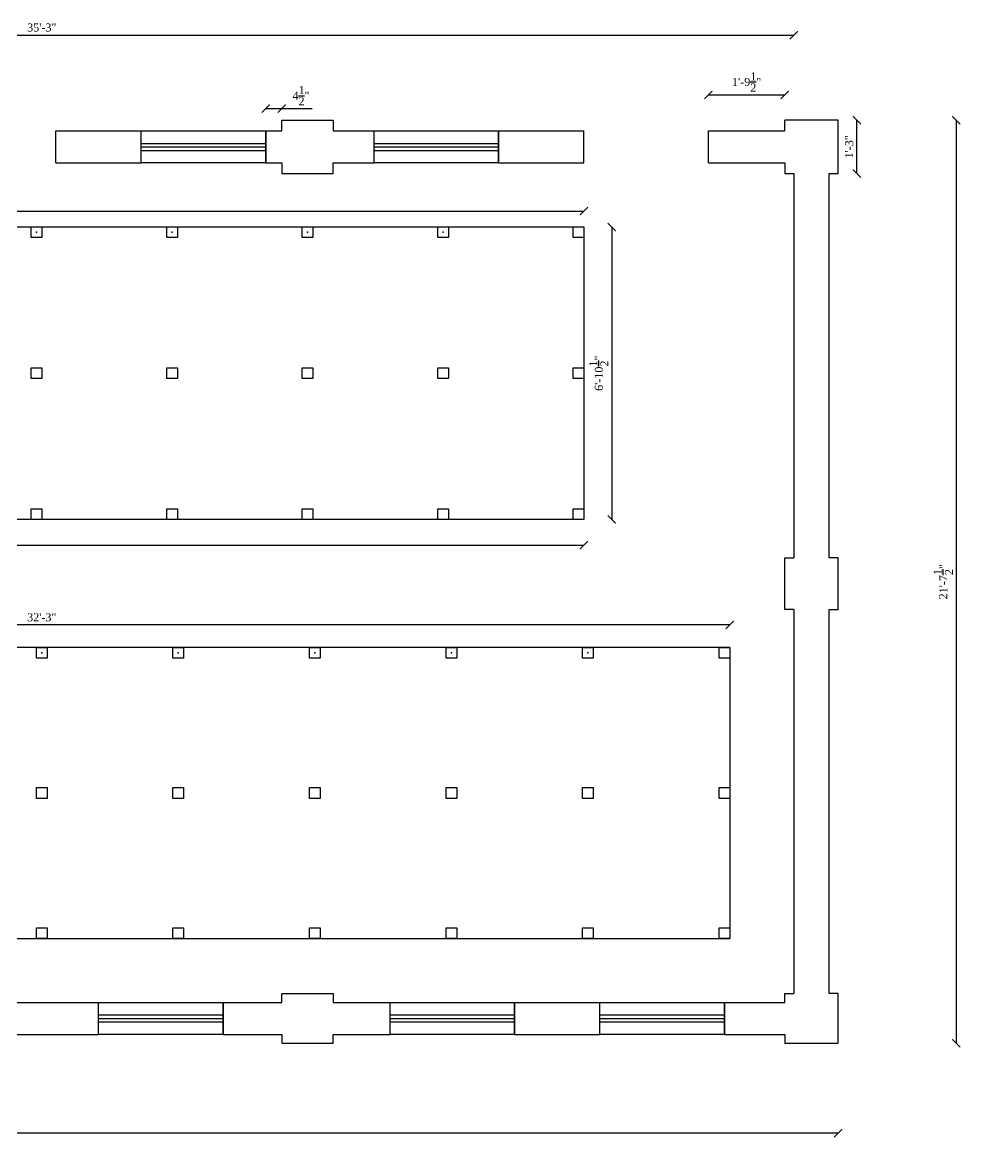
# Model space of a CAD drawing. Header units: inches. Extents: x 62191 to 65120, y -5328 to -3702.
# Drawn here: x 64085.6 to 64349.6, y -4748.9 to -4435.3 of the extents above; entities that cross this region are included whole.
import ezdxf

# ---------------------------------------------------------------- set-up
doc = ezdxf.new("R2010")
doc.units = ezdxf.units.IN
doc.header["$MEASUREMENT"] = 0
doc.layers.add('ELEVATION', color=6, linetype='Continuous', lineweight=30)
doc.styles.get("Standard").update_dxf_attribs({"font": 'times.ttf'})
doc.dimstyles.get("Standard").update_dxf_attribs({"dimtxt": 2.25, "dimasz": 2.25, "dimexe": 0.18, "dimexo": 0.0625, "dimgap": 1, "dimtad": 1, "dimdec": 1, "dimzin": 0, "dimdsep": 46, "dimlunit": 4, "dimtxsty": 'Standard', "dimblk": 'ARCHTICK', "dimcen": 0.09, "dimse1": 1, "dimse2": 1, "dimadec": 0, "dimazin": 0, "dimtfac": 1, "dimtdec": 1, "dimtofl": 0, "dimtmove": 0, "dimatfit": 3, "dimldrblk": 'ARCHTICK', "dimfxl": 1, "dimtolj": 1, "dimtzin": 0, "dimarcsym": 0})

# ---------------------------------------------------------------- blocks, each defined once
blk = doc.blocks.new('_ArchTick')
at = {"color": 0, "linetype": 'ByBlock', "const_width": 0.15}
blk.add_lwpolyline([(-0.5, -0.5), (0.5, 0.5)], dxfattribs=at)
blk = doc.blocks.new('*D699')
at = {"layer": 'Defpoints', "color": 0, "transparency": 16777216}
for p in [(64315.11, -4462.84), (64320.34, -4462.84), (64315.11, -4477.84)]:
    blk.add_point(p, dxfattribs=at)
at = {"layer": 'ELEVATION', "color": 0, "lineweight": -2, "transparency": 16777216}
blk.add_line((64320.34, -4477.84), (64320.34, -4462.84), dxfattribs=at)
at = {"layer": 'ELEVATION', "color": 0, "lineweight": -2, "transparency": 16777216, "xscale": 2.25, "yscale": 2.25, "zscale": 2.25}
for p, rotation in [((64320.34, -4462.84), 90), ((64320.34, -4477.84), 270)]:
    blk.add_blockref('_ArchTick', p, dxfattribs=dict(at, rotation=rotation))
at = {"layer": 'ELEVATION', "color": 0, "transparency": 16777216, "insert": (64318.2, -4470.34), "char_height": 2.25, "attachment_point": 5, "rotation": 90}
blk.add_mtext('\\A1;1\'-3"', dxfattribs=at)
blk = doc.blocks.new('*D702')
at = {"layer": 'Defpoints', "color": 0, "transparency": 16777216}
for p in [(64158.61, -4459.56), (64154.11, -4465.84), (64158.61, -4465.84)]:
    blk.add_point(p, dxfattribs=at)
at = {"layer": 'ELEVATION', "color": 0, "lineweight": -2, "transparency": 16777216}
for p, q in [((64154.11, -4459.56), (64158.61, -4459.56)), ((64158.61, -4459.56), (64167.17, -4459.56))]:
    blk.add_line(p, q, dxfattribs=at)
at = {"layer": 'ELEVATION', "color": 0, "lineweight": -2, "transparency": 16777216, "xscale": 2.25, "yscale": 2.25, "zscale": 2.25, "rotation": 180}
blk.add_blockref('_ArchTick', (64154.11, -4459.56), dxfattribs=at)
at = {"layer": 'ELEVATION', "color": 0, "lineweight": -2, "transparency": 16777216, "xscale": 2.25, "yscale": 2.25, "zscale": 2.25}
blk.add_blockref('_ArchTick', (64158.61, -4459.56), dxfattribs=at)
at = {"layer": 'ELEVATION', "color": 0, "transparency": 16777216, "insert": (64164.01, -4455.94), "char_height": 2.25, "attachment_point": 5}
blk.add_mtext('\\A1;4{\\H1x;\\S1/2;}"', dxfattribs=at)
blk = doc.blocks.new('*D703')
at = {"layer": 'Defpoints', "color": 0, "transparency": 16777216}
for p in [(64300.11, -4455.72), (64278.61, -4465.84), (64300.11, -4465.84)]:
    blk.add_point(p, dxfattribs=at)
at = {"layer": 'ELEVATION', "color": 0, "lineweight": -2, "transparency": 16777216}
blk.add_line((64278.61, -4455.72), (64300.11, -4455.72), dxfattribs=at)
at = {"layer": 'ELEVATION', "color": 0, "lineweight": -2, "transparency": 16777216, "xscale": 2.25, "yscale": 2.25, "zscale": 2.25, "rotation": 180}
blk.add_blockref('_ArchTick', (64278.61, -4455.72), dxfattribs=at)
at = {"layer": 'ELEVATION', "color": 0, "lineweight": -2, "transparency": 16777216, "xscale": 2.25, "yscale": 2.25, "zscale": 2.25}
blk.add_blockref('_ArchTick', (64300.11, -4455.72), dxfattribs=at)
at = {"layer": 'ELEVATION', "color": 0, "transparency": 16777216, "insert": (64289.36, -4452.08), "char_height": 2.25, "attachment_point": 5}
blk.add_mtext('\\A1;1\'-9{\\H1x;\\S1/2;}"', dxfattribs=at)
blk = doc.blocks.new('*D704')
at = {"layer": 'Defpoints', "color": 0, "transparency": 16777216}
for p in [(64315.11, -4462.84), (64315.11, -4722.34), (64348.32, -4722.34)]:
    blk.add_point(p, dxfattribs=at)
at = {"layer": 'ELEVATION', "color": 0, "lineweight": -2, "transparency": 16777216}
blk.add_line((64348.32, -4462.84), (64348.32, -4722.34), dxfattribs=at)
at = {"layer": 'ELEVATION', "color": 0, "lineweight": -2, "transparency": 16777216, "xscale": 2.25, "yscale": 2.25, "zscale": 2.25}
for p, rotation in [((64348.32, -4462.84), 90), ((64348.32, -4722.34), 270)]:
    blk.add_blockref('_ArchTick', p, dxfattribs=dict(at, rotation=rotation))
at = {"layer": 'ELEVATION', "color": 0, "transparency": 16777216, "insert": (64344.68, -4592.59), "char_height": 2.25, "attachment_point": 5, "rotation": 90}
blk.add_mtext('\\A1;21\'-7{\\H1x;\\S1/2;}"', dxfattribs=at)
blk = doc.blocks.new('*D705')
at = {"layer": 'Defpoints', "color": 0, "transparency": 16777216}
for p in [(63732.11, -4722.34), (64315.11, -4722.34), (63732.11, -4747.63)]:
    blk.add_point(p, dxfattribs=at)
at = {"layer": 'ELEVATION', "color": 0, "lineweight": -2, "transparency": 16777216}
blk.add_line((64315.11, -4747.63), (63732.11, -4747.63), dxfattribs=at)
at = {"layer": 'ELEVATION', "color": 0, "lineweight": -2, "transparency": 16777216, "xscale": 2.25, "yscale": 2.25, "zscale": 2.25, "rotation": 180}
blk.add_blockref('_ArchTick', (63732.11, -4747.63), dxfattribs=at)
at = {"layer": 'ELEVATION', "color": 0, "lineweight": -2, "transparency": 16777216, "xscale": 2.25, "yscale": 2.25, "zscale": 2.25}
blk.add_blockref('_ArchTick', (64315.11, -4747.63), dxfattribs=at)
at = {"layer": 'ELEVATION', "color": 0, "transparency": 16777216, "insert": (64023.61, -4745.48), "char_height": 2.25, "attachment_point": 5}
blk.add_mtext('\\A1;48\'-7"', dxfattribs=at)
blk = doc.blocks.new('*D738')
at = {"layer": 'Defpoints', "color": 0, "transparency": 16777216}
for p in [(64302.61, -4438.93), (63879.61, -4492.84), (64302.61, -4492.84)]:
    blk.add_point(p, dxfattribs=at)
at = {"layer": 'ELEVATION', "color": 0, "lineweight": -2, "transparency": 16777216}
blk.add_line((63879.61, -4438.93), (64302.61, -4438.93), dxfattribs=at)
at = {"layer": 'ELEVATION', "color": 0, "lineweight": -2, "transparency": 16777216, "xscale": 2.25, "yscale": 2.25, "zscale": 2.25, "rotation": 180}
blk.add_blockref('_ArchTick', (63879.61, -4438.93), dxfattribs=at)
at = {"layer": 'ELEVATION', "color": 0, "lineweight": -2, "transparency": 16777216, "xscale": 2.25, "yscale": 2.25, "zscale": 2.25}
blk.add_blockref('_ArchTick', (64302.61, -4438.93), dxfattribs=at)
at = {"layer": 'ELEVATION', "color": 0, "transparency": 16777216, "insert": (64091.11, -4436.79), "char_height": 2.25, "attachment_point": 5}
blk.add_mtext('\\A1;35\'-3"', dxfattribs=at)
blk = doc.blocks.new('*D741')
at = {"layer": 'Defpoints', "color": 0, "transparency": 16777216}
for p in [(63897.61, -4492.84), (64243.61, -4492.84), (64243.61, -4582.26)]:
    blk.add_point(p, dxfattribs=at)
at = {"layer": 'ELEVATION', "color": 0, "lineweight": -2, "transparency": 16777216}
blk.add_line((63897.61, -4582.26), (64243.61, -4582.26), dxfattribs=at)
at = {"layer": 'ELEVATION', "color": 0, "lineweight": -2, "transparency": 16777216, "xscale": 2.25, "yscale": 2.25, "zscale": 2.25, "rotation": 180}
blk.add_blockref('_ArchTick', (63897.61, -4582.26), dxfattribs=at)
at = {"layer": 'ELEVATION', "color": 0, "lineweight": -2, "transparency": 16777216, "xscale": 2.25, "yscale": 2.25, "zscale": 2.25}
blk.add_blockref('_ArchTick', (64243.61, -4582.26), dxfattribs=at)
at = {"layer": 'ELEVATION', "color": 0, "transparency": 16777216, "insert": (64070.61, -4580.12), "char_height": 2.25, "attachment_point": 5}
blk.add_mtext('\\A1;28\'-10"', dxfattribs=at)
blk = doc.blocks.new('*D742')
at = {"layer": 'Defpoints', "color": 0, "transparency": 16777216}
for p in [(63897.61, -4604.73), (63897.61, -4611.09), (64284.61, -4611.09)]:
    blk.add_point(p, dxfattribs=at)
at = {"layer": 'ELEVATION', "color": 0, "lineweight": -2, "transparency": 16777216}
blk.add_line((64284.61, -4604.73), (63897.61, -4604.73), dxfattribs=at)
at = {"layer": 'ELEVATION', "color": 0, "lineweight": -2, "transparency": 16777216, "xscale": 2.25, "yscale": 2.25, "zscale": 2.25, "rotation": 180}
blk.add_blockref('_ArchTick', (63897.61, -4604.73), dxfattribs=at)
at = {"layer": 'ELEVATION', "color": 0, "lineweight": -2, "transparency": 16777216, "xscale": 2.25, "yscale": 2.25, "zscale": 2.25}
blk.add_blockref('_ArchTick', (64284.61, -4604.73), dxfattribs=at)
at = {"layer": 'ELEVATION', "color": 0, "transparency": 16777216, "insert": (64091.11, -4602.59), "char_height": 2.25, "attachment_point": 5}
blk.add_mtext('\\A1;32\'-3"', dxfattribs=at)
blk = doc.blocks.new('*D743')
at = {"layer": 'Defpoints', "color": 0, "transparency": 16777216}
for p in [(64243.61, -4488.37), (63897.61, -4492.84), (64243.61, -4492.84)]:
    blk.add_point(p, dxfattribs=at)
at = {"layer": 'ELEVATION', "color": 0, "lineweight": -2, "transparency": 16777216}
blk.add_line((63897.61, -4488.37), (64243.61, -4488.37), dxfattribs=at)
at = {"layer": 'ELEVATION', "color": 0, "lineweight": -2, "transparency": 16777216, "xscale": 2.25, "yscale": 2.25, "zscale": 2.25, "rotation": 180}
blk.add_blockref('_ArchTick', (63897.61, -4488.37), dxfattribs=at)
at = {"layer": 'ELEVATION', "color": 0, "lineweight": -2, "transparency": 16777216, "xscale": 2.25, "yscale": 2.25, "zscale": 2.25}
blk.add_blockref('_ArchTick', (64243.61, -4488.37), dxfattribs=at)
at = {"layer": 'ELEVATION', "color": 0, "transparency": 16777216, "insert": (64070.61, -4486.23), "char_height": 2.25, "attachment_point": 5}
blk.add_mtext('\\A1;28\'-10"', dxfattribs=at)
blk = doc.blocks.new('*D744')
at = {"layer": 'Defpoints', "color": 0, "transparency": 16777216}
for p in [(64243.61, -4492.84), (64243.61, -4575.09), (64251.42, -4575.09)]:
    blk.add_point(p, dxfattribs=at)
at = {"layer": 'ELEVATION', "color": 0, "lineweight": -2, "transparency": 16777216}
blk.add_line((64251.42, -4492.84), (64251.42, -4575.09), dxfattribs=at)
at = {"layer": 'ELEVATION', "color": 0, "lineweight": -2, "transparency": 16777216, "xscale": 2.25, "yscale": 2.25, "zscale": 2.25}
for p, rotation in [((64251.42, -4492.84), 90), ((64251.42, -4575.09), 270)]:
    blk.add_blockref('_ArchTick', p, dxfattribs=dict(at, rotation=rotation))
at = {"layer": 'ELEVATION', "color": 0, "transparency": 16777216, "insert": (64247.78, -4533.97), "char_height": 2.25, "attachment_point": 5, "rotation": 90}
blk.add_mtext('\\A1;6\'-10{\\H1x;\\S1/2;}"', dxfattribs=at)

msp = doc.modelspace()

# ---------------------------------------------------------------- linework, layer by layer
at = {"layer": 'ELEVATION'}
for p, q in [((64158.61, -4465.84), (64158.61, -4462.84)), ((64158.61, -4462.84), (64173.11, -4462.84)), ((64173.11, -4462.84), (64173.11, -4465.84)), ((64315.11, -4462.84), (64300.11, -4462.84)), ((64300.11, -4465.84), (64300.11, -4462.84)), ((64315.11, -4477.84), (64315.11, -4462.84)), ((64095.11, -4465.84), (64119.11, -4465.84)), ((64095.11, -4474.84), (64095.11, -4465.84)), ((64119.11, -4474.84), (64119.11, -4465.84)), ((64154.11, -4465.84), (64158.61, -4465.84)), ((64154.11, -4474.84), (64154.11, -4465.84)), ((64173.11, -4465.84), (64184.61, -4465.84)), ((64184.61, -4474.84), (64184.61, -4465.84)), ((64219.61, -4465.84), (64243.61, -4465.84)), ((64219.61, -4474.84), (64219.61, -4465.84)), ((64243.61, -4474.84), (64243.61, -4465.84)), ((64278.61, -4465.84), (64300.11, -4465.84)), ((64278.61, -4474.84), (64278.61, -4465.84)), ((64119.11, -4469.34), (64154.11, -4469.34)), ((64119.11, -4470.34), (64154.11, -4470.34)), ((64119.11, -4470.34), (64154.11, -4470.34)), ((64184.61, -4469.34), (64219.61, -4469.34)), ((64184.61, -4470.34), (64219.61, -4470.34)), ((64119.11, -4471.34), (64154.11, -4471.34)), ((64184.61, -4471.34), (64219.61, -4471.34)), ((64095.11, -4474.84), (64119.11, -4474.84)), ((64154.11, -4474.84), (64158.61, -4474.84)), ((64158.61, -4474.84), (64158.61, -4477.84)), ((64173.11, -4474.84), (64184.61, -4474.84)), ((64173.11, -4477.84), (64173.11, -4474.84)), ((64219.61, -4474.84), (64243.61, -4474.84)), ((64278.61, -4474.84), (64300.11, -4474.84)), ((64300.11, -4474.84), (64300.11, -4477.84)), ((64158.61, -4477.84), (64173.11, -4477.84)), ((64300.11, -4477.84), (64302.61, -4477.84)), ((64302.61, -4477.84), (64302.61, -4585.84)), ((64312.61, -4585.84), (64312.61, -4477.84)), ((64312.61, -4477.84), (64315.11, -4477.84)), ((63897.61, -4492.84), (64243.61, -4492.84)), ((64243.61, -4492.84), (64243.61, -4575.09)), ((64243.61, -4575.09), (63897.61, -4575.09)), ((64300.11, -4600.34), (64300.11, -4585.84)), ((64300.11, -4585.84), (64302.61, -4585.84)), ((64315.11, -4585.84), (64312.61, -4585.84)), ((64315.11, -4600.34), (64315.11, -4585.84)), ((64302.61, -4600.34), (64300.11, -4600.34)), ((64302.61, -4600.34), (64302.61, -4708.34)), ((64312.61, -4708.34), (64312.61, -4600.34)), ((64312.61, -4600.34), (64315.11, -4600.34)), ((64284.61, -4611.09), (63897.61, -4611.09)), ((64284.61, -4611.09), (64284.61, -4692.84)), ((63897.61, -4692.84), (64284.61, -4692.84)), ((64158.61, -4710.84), (64158.61, -4708.34)), ((64158.61, -4708.34), (64173.11, -4708.34)), ((64173.11, -4708.34), (64173.11, -4710.84)), ((64300.11, -4710.84), (64300.11, -4708.34)), ((64300.11, -4708.34), (64302.61, -4708.34)), ((64315.11, -4708.34), (64312.61, -4708.34)), ((64315.11, -4722.34), (64315.11, -4708.34)), ((64083.11, -4710.84), (64107.11, -4710.84)), ((64107.11, -4719.84), (64107.11, -4710.84)), ((64142.11, -4710.84), (64158.61, -4710.84)), ((64142.11, -4719.84), (64142.11, -4710.84)), ((64173.11, -4710.84), (64189.11, -4710.84)), ((64189.11, -4719.84), (64189.11, -4710.84)), ((64224.11, -4710.84), (64248.11, -4710.84)), ((64224.11, -4719.84), (64224.11, -4710.84)), ((64248.11, -4719.84), (64248.11, -4710.84)), ((64283.11, -4710.84), (64300.11, -4710.84)), ((64283.11, -4719.84), (64283.11, -4710.84)), ((64107.11, -4714.34), (64142.11, -4714.34)), ((64107.11, -4715.34), (64142.11, -4715.34)), ((64189.11, -4714.34), (64224.11, -4714.34)), ((64189.11, -4715.34), (64224.11, -4715.34)), ((64248.11, -4714.34), (64283.11, -4714.34)), ((64248.11, -4715.34), (64283.11, -4715.34)), ((64248.11, -4715.34), (64283.11, -4715.34)), ((64107.11, -4716.34), (64142.11, -4716.34)), ((64189.11, -4716.34), (64224.11, -4716.34)), ((64248.11, -4716.34), (64283.11, -4716.34)), ((64083.11, -4719.84), (64107.11, -4719.84)), ((64142.11, -4719.84), (64158.61, -4719.84)), ((64158.61, -4719.84), (64158.61, -4722.34)), ((64173.11, -4722.34), (64173.11, -4719.84)), ((64173.11, -4719.84), (64189.11, -4719.84)), ((64224.11, -4719.84), (64248.11, -4719.84)), ((64283.11, -4719.84), (64300.11, -4719.84)), ((64300.11, -4719.84), (64300.11, -4722.34)), ((64158.61, -4722.34), (64173.11, -4722.34)), ((64300.11, -4722.34), (64315.11, -4722.34))]:
    msp.add_line(p, q, dxfattribs=at)
for points in [[(64119.11, -4465.84), (64154.11, -4465.84), (64154.11, -4474.84), (64119.11, -4474.84)], [(64184.61, -4465.84), (64219.61, -4465.84), (64219.61, -4474.84), (64184.61, -4474.84)], [(64088.16, -4492.84), (64091.16, -4492.84), (64091.16, -4495.84), (64088.16, -4495.84)], [(64126.27, -4492.84), (64129.27, -4492.84), (64129.27, -4495.84), (64126.27, -4495.84)], [(64164.38, -4492.84), (64167.38, -4492.84), (64167.38, -4495.84), (64164.38, -4495.84)], [(64202.49, -4492.84), (64205.49, -4492.84), (64205.49, -4495.84), (64202.49, -4495.84)], [(64240.61, -4492.84), (64243.61, -4492.84), (64243.61, -4495.84), (64240.61, -4495.84)], [(64088.16, -4532.47), (64091.16, -4532.47), (64091.16, -4535.47), (64088.16, -4535.47)], [(64126.27, -4532.47), (64129.27, -4532.47), (64129.27, -4535.47), (64126.27, -4535.47)], [(64164.38, -4532.47), (64167.38, -4532.47), (64167.38, -4535.47), (64164.38, -4535.47)], [(64202.49, -4532.47), (64205.49, -4532.47), (64205.49, -4535.47), (64202.49, -4535.47)], [(64240.61, -4532.47), (64243.61, -4532.47), (64243.61, -4535.47), (64240.61, -4535.47)], [(64088.16, -4572.09), (64091.16, -4572.09), (64091.16, -4575.09), (64088.16, -4575.09)], [(64126.27, -4572.09), (64129.27, -4572.09), (64129.27, -4575.09), (64126.27, -4575.09)], [(64164.38, -4572.09), (64167.38, -4572.09), (64167.38, -4575.09), (64164.38, -4575.09)], [(64202.49, -4572.09), (64205.49, -4572.09), (64205.49, -4575.09), (64202.49, -4575.09)], [(64240.61, -4572.09), (64243.61, -4572.09), (64243.61, -4575.09), (64240.61, -4575.09)], [(64089.61, -4611.09), (64092.61, -4611.09), (64092.61, -4614.09), (64089.61, -4614.09)], [(64128.01, -4611.09), (64131.01, -4611.09), (64131.01, -4614.09), (64128.01, -4614.09)], [(64166.41, -4611.09), (64169.41, -4611.09), (64169.41, -4614.09), (64166.41, -4614.09)], [(64204.81, -4611.09), (64207.81, -4611.09), (64207.81, -4614.09), (64204.81, -4614.09)], [(64243.21, -4611.09), (64246.21, -4611.09), (64246.21, -4614.09), (64243.21, -4614.09)], [(64281.61, -4611.09), (64284.61, -4611.09), (64284.61, -4614.09), (64281.61, -4614.09)], [(64089.61, -4650.47), (64092.61, -4650.47), (64092.61, -4653.47), (64089.61, -4653.47)], [(64128.01, -4650.47), (64131.01, -4650.47), (64131.01, -4653.47), (64128.01, -4653.47)], [(64166.41, -4650.47), (64169.41, -4650.47), (64169.41, -4653.47), (64166.41, -4653.47)], [(64204.81, -4650.47), (64207.81, -4650.47), (64207.81, -4653.47), (64204.81, -4653.47)], [(64243.21, -4650.47), (64246.21, -4650.47), (64246.21, -4653.47), (64243.21, -4653.47)], [(64281.61, -4650.47), (64284.61, -4650.47), (64284.61, -4653.47), (64281.61, -4653.47)], [(64089.61, -4689.84), (64092.61, -4689.84), (64092.61, -4692.84), (64089.61, -4692.84)], [(64128.01, -4689.84), (64131.01, -4689.84), (64131.01, -4692.84), (64128.01, -4692.84)], [(64166.41, -4689.84), (64169.41, -4689.84), (64169.41, -4692.84), (64166.41, -4692.84)], [(64204.81, -4689.84), (64207.81, -4689.84), (64207.81, -4692.84), (64204.81, -4692.84)], [(64243.21, -4689.84), (64246.21, -4689.84), (64246.21, -4692.84), (64243.21, -4692.84)], [(64281.61, -4689.84), (64284.61, -4689.84), (64284.61, -4692.84), (64281.61, -4692.84)], [(64107.11, -4710.84), (64142.11, -4710.84), (64142.11, -4719.84), (64107.11, -4719.84)], [(64189.11, -4710.84), (64224.11, -4710.84), (64224.11, -4719.84), (64189.11, -4719.84)], [(64248.11, -4710.84), (64283.11, -4710.84), (64283.11, -4719.84), (64248.11, -4719.84)]]:
    msp.add_lwpolyline(points, close=True, dxfattribs=at)
for p in [(64089.66, -4494.34), (64127.77, -4494.34), (64165.88, -4494.34), (64203.99, -4494.34), (64091.11, -4612.59), (64129.51, -4612.59), (64167.91, -4612.59), (64206.31, -4612.59), (64244.71, -4612.59)]:
    msp.add_point(p, dxfattribs=at)

# ---------------------------------------------------------------- dimensions: what is measured, and where the dimension line sits
for base, p1, p2, picture, middle in [((64302.61, -4438.93), (63879.61, -4492.84), (64302.61, -4492.84), '*D738', (64091.11, -4436.79)), ((64300.11, -4455.72), (64278.61, -4465.84), (64300.11, -4465.84), '*D703', (64289.36, -4452.08)), ((64158.61, -4459.56), (64154.11, -4465.84), (64158.61, -4465.84), '*D702', (64164.01, -4455.94)), ((64243.61, -4488.37), (63897.61, -4492.84), (64243.61, -4492.84), '*D743', (64070.61, -4486.23)), ((64243.61, -4582.26), (63897.61, -4492.84), (64243.61, -4492.84), '*D741', (64070.61, -4580.12)), ((63897.61, -4604.73), (64284.61, -4611.09), (63897.61, -4611.09), '*D742', (64091.11, -4602.59)), ((63732.11, -4747.63), (64315.11, -4722.34), (63732.11, -4722.34), '*D705', (64023.61, -4745.48))]:
    dim = msp.add_linear_dim(base=base, p1=p1, p2=p2, dimstyle='Standard', dxfattribs=at)
    dim.commit()
    dim.dimension.update_dxf_attribs({"geometry": picture, "text_midpoint": middle})
for base, p1, p2, picture, middle in [((64320.34, -4462.84), (64315.11, -4477.84), (64315.11, -4462.84), '*D699', (64318.2, -4470.34)), ((64348.32, -4722.34), (64315.11, -4462.84), (64315.11, -4722.34), '*D704', (64344.68, -4592.59)), ((64251.41647548, -4575.09367921), (64243.60505929, -4492.84367921), (64243.60505929, -4575.09367921), '*D744', (64247.77687563, -4533.96867921))]:
    dim = msp.add_linear_dim(base=base, p1=p1, p2=p2, angle=90, dimstyle='Standard', dxfattribs=at)
    dim.commit()
    dim.dimension.update_dxf_attribs({"geometry": picture, "text_midpoint": middle})

doc.saveas('drawing.dxf')
